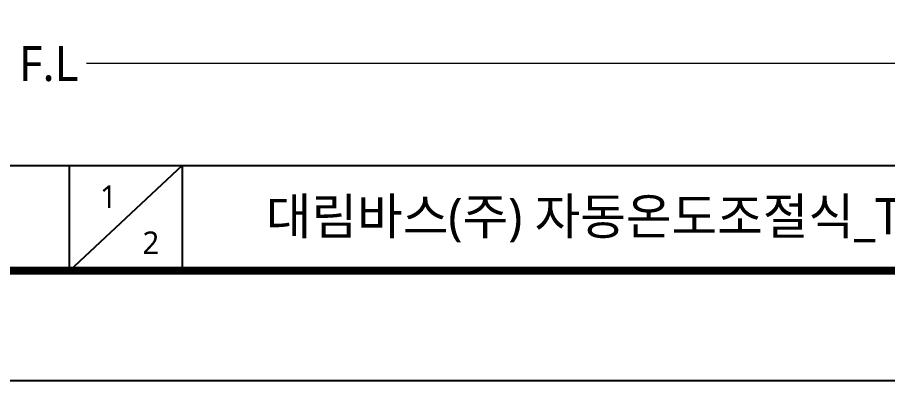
# Model space of a CAD drawing. Extents: x 6534 to 7663, y 0 to 827.
# Drawn here: x 6675.1 to 6955.4, y 0 to 117 of the extents above; entities that cross this region are included whole.
import ezdxf

# ---------------------------------------------------------------- set-up
doc = ezdxf.new("R2010")
doc.units = 0
doc.header["$LTSCALE"] = 30
doc.header["$MEASUREMENT"] = 0
doc.layers.get('0').update_dxf_attribs({"linetype": 'CONTINUOUS'})
doc.layers.add('치수선', color=7, linetype='CONTINUOUS', lineweight=20)
doc.styles.add('Daelim Dimension', font='NanumGothic.ttf')

msp = doc.modelspace()

# ---------------------------------------------------------------- linework, layer by layer
at = {"color": 5}
msp.add_line((6552.57, 69.28), (7461.16, 69.28), dxfattribs=at)
at = {"color": 5, "ltscale": 40}
for p, q in [((6691.84, 69.28), (6691.84, 35.27)), ((6691.84, 69.28), (6691.84, 35.27)), ((6728.23, 69.28), (6691.84, 35.27)), ((6728.23, 69.28), (6691.84, 35.27)), ((6728.23, 69.28), (6728.23, 35.27)), ((6728.23, 69.28), (6728.23, 35.27))]:
    msp.add_line(p, q, dxfattribs=at)
at = {"ltscale": 0.5}
msp.add_lwpolyline([(6534.42, 0), (7662.82, 0), (7662.82, 826.8), (6534.42, 826.8)], close=True, dxfattribs=at)
at = {"color": 5, "linetype": 'ByBlock', "lineweight": 200, "const_width": 2.6}
msp.add_lwpolyline([(6552.57, 35.4), (7644.57, 35.4), (7644.57, 807.6), (6552.57, 807.6)], close=True, dxfattribs=at)
at = {"layer": '치수선'}
msp.add_line((7396.96, 102.2), (6697.41, 102.2), dxfattribs=at)

# ---------------------------------------------------------------- texts
at = {"char_height": 7.29, "width": 10.17, "attachment_point": 1, "style": 'Daelim Dimension'}
for s, insert in [('1', (6701.74, 62.9)), ('2', (6715.41, 48.05))]:
    msp.add_mtext(s, dxfattribs=dict(at, insert=insert))
at = {"color": 2, "insert": (6755.15, 58.8), "char_height": 11.7115, "width": 518.4179, "attachment_point": 1, "style": 'Daelim Dimension'}
msp.add_mtext('대림바스(주) 자동온도조절식_THOR_샤워욕조수전_HFB F22', dxfattribs=at)
at = {"layer": '치수선', "insert": (6694.81, 107.81), "char_height": 11.25, "attachment_point": 3, "style": 'Daelim Dimension'}
msp.add_mtext_dynamic_manual_height_columns('F.L', width=17.4109, gutter_width=12.5, heights=[0], dxfattribs=at)

doc.saveas('drawing.dxf')
